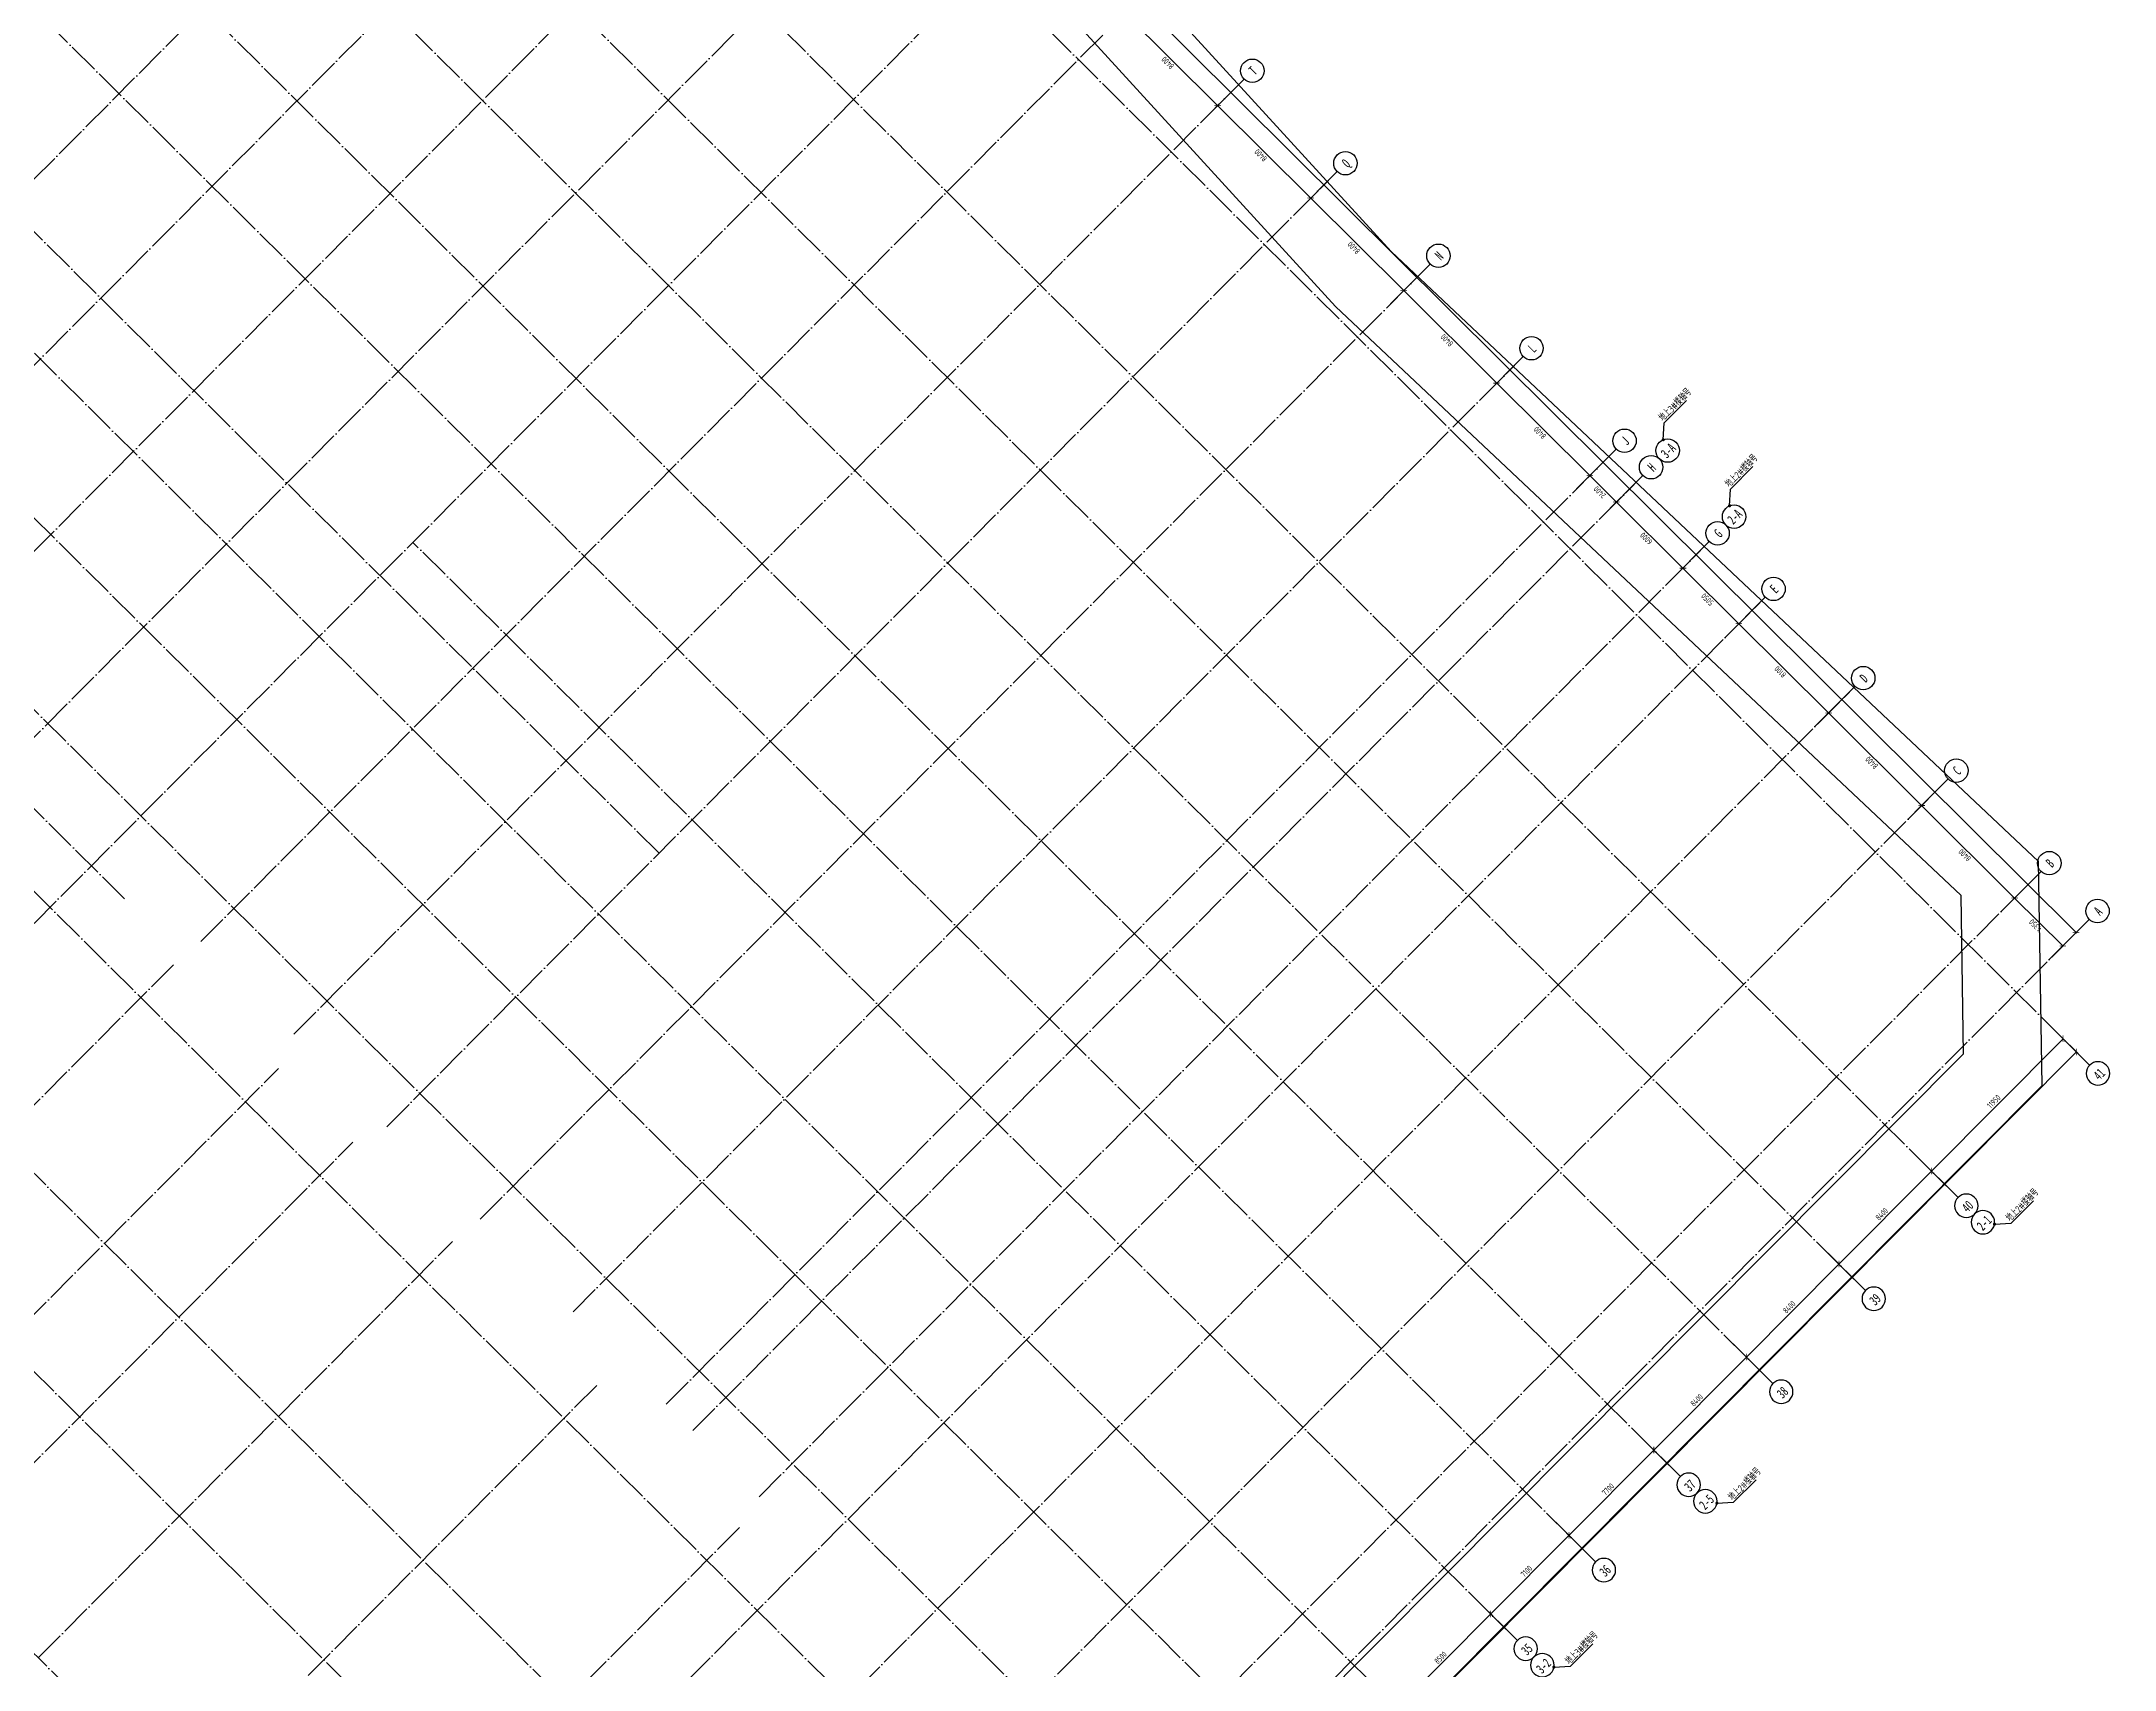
# Model space of a CAD drawing. Extents: x 517634312 to 520012312, y 3499191844 to 3500891844.
# Drawn here: x 518837176 to 518969876, y 3499877971 to 3499982216 of the extents above; entities that cross this region are included whole.
import ezdxf
from ezdxf.enums import TextEntityAlignment as Align

# ---------------------------------------------------------------- set-up
doc = ezdxf.new("R2010")
doc.units = 0
doc.header["$LTSCALE"] = 1000
doc.header["$MEASUREMENT"] = 0
doc.header["$PDMODE"] = 1
doc.linetypes.add('CENTER', pattern=[2, 1.25, -0.25, 0.25, -0.25])
doc.linetypes.add('DOTE', pattern=[2.42, 2, -0.2, 0.02, -0.2])
doc.layers.get('0').update_dxf_attribs({"linetype": 'CONTINUOUS'})
doc.layers.get('DEFPOINTS').update_dxf_attribs({"color": 8, "linetype": 'CONTINUOUS'})
for name, color, linetype in [('AD-AXIS-CRCL', 3, 'CONTINUOUS'), ('AD-AXIS-DIMS', 3, 'CONTINUOUS'), ('AD-AXIS-NUMB', 255, 'CONTINUOUS'), ('AD-INDX', 43, 'CONTINUOUS'), ('XD-AXIS-AXIS', 1, 'CENTER')]:
    doc.layers.add(name, color=color, linetype=linetype)
doc.styles.add('TH-STYLE1', font='', dxfattribs={"width": 0.7})
doc.styles.add('TH-STYLE3', font='tssdeng', dxfattribs={"width": 0.7, "bigfont": 'tssdchn'})
doc.styles.get('TH-STYLE1').set_extended_font_data('STFangsong')
doc.dimstyles.new('TH-DIM100-FINAL', dxfattribs={"dimscale": 100, "dimtxt": 3, "dimasz": 2, "dimexe": 1, "dimexo": 1, "dimgap": 1, "dimtad": 1, "dimdec": 0, "dimdsep": 46, "dimtxsty": 'TH-STYLE3', "dimblk1": 'ARCHTICK', "dimblk2": 'ARCHTICK', "dimsah": 1, "dimcen": -1, "dimdle": 1, "dimclrd": 256, "dimclre": 256, "dimclrt": 256, "dimadec": 0, "dimazin": 0, "dimtfac": 1, "dimtdec": 0, "dimtix": 1, "dimtmove": 2, "dimatfit": 0, "dimldrblk": 'DOT', "dimfxl": 0, "dimtolj": 1, "dimtzin": 0, "dimlwd": -1, "dimlwe": -1, "dimarcsym": 0})
doc.dimstyles.new('TH-DIM150', dxfattribs={"dimscale": 150, "dimtxt": 2.5, "dimasz": 2, "dimexe": 1, "dimexo": 1, "dimgap": 0.8, "dimtad": 1, "dimdec": 0, "dimdsep": 46, "dimtxsty": 'TH-STYLE3', "dimblk1": 'ARCHTICK', "dimblk2": 'ARCHTICK', "dimsah": 1, "dimcen": -1, "dimclrd": 256, "dimclre": 256, "dimclrt": 256, "dimazin": 0, "dimtfac": 1, "dimtdec": 0, "dimtix": 1, "dimtmove": 2, "dimatfit": 0, "dimldrblk": 'ARCHTICK', "dimfxl": 0, "dimtolj": 1, "dimtzin": 0, "dimlwd": -1, "dimlwe": -1, "dimarcsym": 0})

# ---------------------------------------------------------------- blocks, each defined once
blk = doc.blocks.new('sggfdagfdagdaf')
at = {"layer": 'XD-AXIS-AXIS', "linetype": 'DOTE'}
for p, q in [((-1347152, -437924), (-1347152, -352224)), ((-1342652, -534624), (-1342652, -352224)), ((-1333952, -534624), (-1333952, -352224)), ((-1326452, -534624), (-1326452, -352224)), ((-1320952, -460124), (-1320952, -352224)), ((-1310852, -534624), (-1310852, -352224)), ((-1303152, -534624), (-1303152, -352224)), ((-1294752, -534624), (-1294752, -352224)), ((-1286352, -534624), (-1286352, -352224)), ((-1277952, -534624), (-1277952, -352224)), ((-1266002, -534624), (-1266002, -352224)), ((-1350152, -401324), (-1259402, -401324)), ((-1350152, -409724), (-1259402, -409724)), ((-1350152, -418124), (-1259402, -418124)), ((-1350152, -426524), (-1259402, -426524)), ((-1385502, -428324), (-1385502, -497074)), ((-1372702, -428324), (-1372702, -497074)), ((-1363702, -428324), (-1363702, -497074)), ((-1350902, -428324), (-1350902, -534624)), ((-1449152, -434924), (-1259402, -434924)), ((-1317952, -534624), (-1317952, -434924)), ((-1449152, -443124), (-1347902, -443124)), ((-1345652, -443324), (-1259402, -443324)), ((-1345652, -451724), (-1259402, -451724)), ((-1385514, -452574), (-1347902, -452574)), ((-1385514, -459274), (-1347902, -459274)), ((-1345652, -460124), (-1259402, -460124)), ((-1385514, -468274), (-1347902, -468274)), ((-1345652, -468524), (-1259402, -468524)), ((-1345652, -476924), (-1259402, -476924)), ((-1449152, -481324), (-1347902, -481324)), ((-1345652, -485324), (-1259402, -485324)), ((-1345652, -487724), (-1259402, -487724)), ((-1449152, -494224), (-1347902, -494224)), ((-1345652, -493724), (-1259402, -493724)), ((-1449152, -498774), (-1259402, -498774)), ((-1449152, -506874), (-1259402, -506874)), ((-1449152, -515274), (-1259402, -515274)), ((-1449152, -523674), (-1259402, -523674)), ((-1449152, -528024), (-1259402, -528024))]:
    blk.add_line(p, q, dxfattribs=at)
blk = doc.blocks.new('_ArchTick')
at = {"color": 0, "linetype": 'ByBlock', "const_width": 0.15}
blk.add_lwpolyline([(-0.5, -0.5), (0.5, 0.5)], dxfattribs=at)
blk = doc.blocks.new('*D588')
at = {"layer": 'AD-AXIS-DIMS', "transparency": 16777216}
for p, q in [((518963058, 3499926946), (518963587, 3499927477)), ((518966565, 3499924304), (518963481, 3499927371)), ((518966142, 3499923878), (518966671, 3499924410))]:
    blk.add_line(p, q, dxfattribs=at)
at = {"layer": 'DEFPOINTS', "color": 0, "transparency": 16777216}
for p in [(518963481, 3499927371), (518962635, 3499926520), (518965719, 3499923453)]:
    blk.add_point(p, dxfattribs=at)
at = {"layer": 'AD-AXIS-DIMS', "transparency": 16777216, "xscale": 300, "yscale": 300, "zscale": 300}
for p, rotation in [((518963481, 3499927371), 135.1572922593425), ((518966565, 3499924304), 315.1572922593425)]:
    blk.add_blockref('_ArchTick', p, dxfattribs=dict(at, rotation=rotation))
at = {"layer": 'AD-AXIS-DIMS', "transparency": 16777216, "insert": (518964806, 3499925619), "char_height": 375, "attachment_point": 5, "rotation": 135.15729, "style": 'TH-STYLE3'}
blk.add_mtext('\\A1;4350', dxfattribs=at)
blk = doc.blocks.new('*D589')
at = {"layer": 'AD-AXIS-DIMS', "transparency": 16777216}
for p, q in [((518957102, 3499932869), (518957631, 3499933401)), ((518963481, 3499927371), (518957525, 3499933294)), ((518963058, 3499926946), (518963587, 3499927477))]:
    blk.add_line(p, q, dxfattribs=at)
at = {"layer": 'DEFPOINTS', "color": 0, "transparency": 16777216}
for p in [(518957525, 3499933294), (518956679, 3499932444), (518962635, 3499926520)]:
    blk.add_point(p, dxfattribs=at)
at = {"layer": 'AD-AXIS-DIMS', "transparency": 16777216, "xscale": 300, "yscale": 300, "zscale": 300}
for p, rotation in [((518957525, 3499933294), 135.1572922593425), ((518963481, 3499927371), 315.1572922593425)]:
    blk.add_blockref('_ArchTick', p, dxfattribs=dict(at, rotation=rotation))
at = {"layer": 'AD-AXIS-DIMS', "transparency": 16777216, "insert": (518960286, 3499930115), "char_height": 375, "attachment_point": 5, "rotation": 135.15729, "style": 'TH-STYLE3'}
blk.add_mtext('\\A1;8400', dxfattribs=at)
blk = doc.blocks.new('*D590')
at = {"layer": 'AD-AXIS-DIMS', "transparency": 16777216}
for p, q in [((518951146, 3499938792), (518951675, 3499939324)), ((518957525, 3499933294), (518951569, 3499939218)), ((518957102, 3499932869), (518957631, 3499933401))]:
    blk.add_line(p, q, dxfattribs=at)
at = {"layer": 'DEFPOINTS', "color": 0, "transparency": 16777216}
for p in [(518951569, 3499939218), (518950723, 3499938367), (518956679, 3499932444)]:
    blk.add_point(p, dxfattribs=at)
at = {"layer": 'AD-AXIS-DIMS', "transparency": 16777216, "xscale": 300, "yscale": 300, "zscale": 300}
for p, rotation in [((518951569, 3499939218), 135.1572922593425), ((518957525, 3499933294), 315.1572922593425)]:
    blk.add_blockref('_ArchTick', p, dxfattribs=dict(at, rotation=rotation))
at = {"layer": 'AD-AXIS-DIMS', "transparency": 16777216, "insert": (518954330, 3499936038), "char_height": 375, "attachment_point": 5, "rotation": 135.15729, "style": 'TH-STYLE3'}
blk.add_mtext('\\A1;8400', dxfattribs=at)
blk = doc.blocks.new('*D591')
at = {"layer": 'AD-AXIS-DIMS', "transparency": 16777216}
for p, q in [((518945402, 3499944504), (518945931, 3499945036)), ((518951569, 3499939218), (518945826, 3499944930)), ((518951146, 3499938792), (518951675, 3499939324))]:
    blk.add_line(p, q, dxfattribs=at)
at = {"layer": 'DEFPOINTS', "color": 0, "transparency": 16777216}
for p in [(518944979, 3499944079), (518945826, 3499944930), (518950723, 3499938367)]:
    blk.add_point(p, dxfattribs=at)
at = {"layer": 'AD-AXIS-DIMS', "transparency": 16777216, "xscale": 300, "yscale": 300, "zscale": 300}
for p, rotation in [((518945826, 3499944930), 135.1572922593425), ((518951569, 3499939218), 315.1572922593425)]:
    blk.add_blockref('_ArchTick', p, dxfattribs=dict(at, rotation=rotation))
at = {"layer": 'AD-AXIS-DIMS', "transparency": 16777216, "insert": (518948480, 3499941856), "char_height": 375, "attachment_point": 5, "rotation": 135.15729, "style": 'TH-STYLE3'}
blk.add_mtext('\\A1;8100', dxfattribs=at)
blk = doc.blocks.new('*D592')
at = {"layer": 'AD-AXIS-DIMS', "transparency": 16777216}
for p, q in [((518941822, 3499948065), (518942351, 3499948597)), ((518945826, 3499944930), (518942245, 3499948491)), ((518945402, 3499944504), (518945931, 3499945036))]:
    blk.add_line(p, q, dxfattribs=at)
at = {"layer": 'DEFPOINTS', "color": 0, "transparency": 16777216}
for p in [(518942245, 3499948491), (518941399, 3499947640), (518944979, 3499944079)]:
    blk.add_point(p, dxfattribs=at)
at = {"layer": 'AD-AXIS-DIMS', "transparency": 16777216, "xscale": 300, "yscale": 300, "zscale": 300}
for p, rotation in [((518942245, 3499948491), 135.1572922593425), ((518945826, 3499944930), 315.1572922593425)]:
    blk.add_blockref('_ArchTick', p, dxfattribs=dict(at, rotation=rotation))
at = {"layer": 'AD-AXIS-DIMS', "transparency": 16777216, "insert": (518943818, 3499946492), "char_height": 375, "attachment_point": 5, "rotation": 135.15729, "style": 'TH-STYLE3'}
blk.add_mtext('\\A1;5050', dxfattribs=at)
blk = doc.blocks.new('*D593')
at = {"layer": 'AD-AXIS-DIMS', "transparency": 16777216}
for p, q in [((518937567, 3499952296), (518938096, 3499952828)), ((518942245, 3499948491), (518937991, 3499952722)), ((518941822, 3499948065), (518942351, 3499948597))]:
    blk.add_line(p, q, dxfattribs=at)
at = {"layer": 'DEFPOINTS', "color": 0, "transparency": 16777216}
for p in [(518937144, 3499951871), (518937991, 3499952722), (518941399, 3499947640)]:
    blk.add_point(p, dxfattribs=at)
at = {"layer": 'AD-AXIS-DIMS', "transparency": 16777216, "xscale": 300, "yscale": 300, "zscale": 300}
for p, rotation in [((518937991, 3499952722), 135.1572922593425), ((518942245, 3499948491), 315.1572922593425)]:
    blk.add_blockref('_ArchTick', p, dxfattribs=dict(at, rotation=rotation))
at = {"layer": 'AD-AXIS-DIMS', "transparency": 16777216, "insert": (518939901, 3499950388), "char_height": 375, "attachment_point": 5, "rotation": 135.15729, "style": 'TH-STYLE3'}
blk.add_mtext('\\A1;6000', dxfattribs=at)
blk = doc.blocks.new('*D594')
at = {"layer": 'AD-AXIS-DIMS', "transparency": 16777216}
for p, q in [((518935866, 3499953989), (518936395, 3499954520)), ((518937991, 3499952722), (518936289, 3499954414)), ((518937567, 3499952296), (518938096, 3499952828))]:
    blk.add_line(p, q, dxfattribs=at)
at = {"layer": 'DEFPOINTS', "color": 0, "transparency": 16777216}
for p in [(518935443, 3499953563), (518936289, 3499954414), (518937144, 3499951871)]:
    blk.add_point(p, dxfattribs=at)
at = {"layer": 'AD-AXIS-DIMS', "transparency": 16777216, "xscale": 300, "yscale": 300, "zscale": 300}
for p, rotation in [((518936289, 3499954414), 135.1572922593425), ((518937991, 3499952722), 315.1572922593425)]:
    blk.add_blockref('_ArchTick', p, dxfattribs=dict(at, rotation=rotation))
at = {"layer": 'AD-AXIS-DIMS', "transparency": 16777216, "insert": (518936923, 3499953350), "char_height": 375, "attachment_point": 5, "rotation": 135.15729, "style": 'TH-STYLE3'}
blk.add_mtext('\\A1;2400', dxfattribs=at)
blk = doc.blocks.new('*D595')
at = {"layer": 'AD-AXIS-DIMS', "transparency": 16777216}
for p, q in [((518929910, 3499959912), (518930439, 3499960444)), ((518936289, 3499954414), (518930333, 3499960337)), ((518935866, 3499953989), (518936395, 3499954520))]:
    blk.add_line(p, q, dxfattribs=at)
at = {"layer": 'DEFPOINTS', "color": 0, "transparency": 16777216}
for p in [(518930333, 3499960337), (518929487, 3499959487), (518935443, 3499953563)]:
    blk.add_point(p, dxfattribs=at)
at = {"layer": 'AD-AXIS-DIMS', "transparency": 16777216, "xscale": 300, "yscale": 300, "zscale": 300}
for p, rotation in [((518930333, 3499960337), 135.1572922593425), ((518936289, 3499954414), 315.1572922593425)]:
    blk.add_blockref('_ArchTick', p, dxfattribs=dict(at, rotation=rotation))
at = {"layer": 'AD-AXIS-DIMS', "transparency": 16777216, "insert": (518933094, 3499957158), "char_height": 375, "attachment_point": 5, "rotation": 135.15729, "style": 'TH-STYLE3'}
blk.add_mtext('\\A1;8400', dxfattribs=at)
blk = doc.blocks.new('*D596')
at = {"layer": 'AD-AXIS-DIMS', "transparency": 16777216}
for p, q in [((518923954, 3499965835), (518924483, 3499966367)), ((518930333, 3499960337), (518924377, 3499966261)), ((518929910, 3499959912), (518930439, 3499960444))]:
    blk.add_line(p, q, dxfattribs=at)
at = {"layer": 'DEFPOINTS', "color": 0, "transparency": 16777216}
for p in [(518923531, 3499965410), (518924377, 3499966261), (518929487, 3499959487)]:
    blk.add_point(p, dxfattribs=at)
at = {"layer": 'AD-AXIS-DIMS', "transparency": 16777216, "xscale": 300, "yscale": 300, "zscale": 300}
for p, rotation in [((518924377, 3499966261), 135.1572922593425), ((518930333, 3499960337), 315.1572922593425)]:
    blk.add_blockref('_ArchTick', p, dxfattribs=dict(at, rotation=rotation))
at = {"layer": 'AD-AXIS-DIMS', "transparency": 16777216, "insert": (518927138, 3499963081), "char_height": 375, "attachment_point": 5, "rotation": 135.15729, "style": 'TH-STYLE3'}
blk.add_mtext('\\A1;8400', dxfattribs=at)
blk = doc.blocks.new('*D597')
at = {"layer": 'AD-AXIS-DIMS', "transparency": 16777216}
for p, q in [((518917998, 3499971759), (518918527, 3499972291)), ((518924377, 3499966261), (518918421, 3499972184)), ((518923954, 3499965835), (518924483, 3499966367))]:
    blk.add_line(p, q, dxfattribs=at)
at = {"layer": 'DEFPOINTS', "color": 0, "transparency": 16777216}
for p in [(518918421, 3499972184), (518917575, 3499971333), (518923531, 3499965410)]:
    blk.add_point(p, dxfattribs=at)
at = {"layer": 'AD-AXIS-DIMS', "transparency": 16777216, "xscale": 300, "yscale": 300, "zscale": 300}
for p, rotation in [((518918421, 3499972184), 135.1572922593425), ((518924377, 3499966261), 315.1572922593425)]:
    blk.add_blockref('_ArchTick', p, dxfattribs=dict(at, rotation=rotation))
at = {"layer": 'AD-AXIS-DIMS', "transparency": 16777216, "insert": (518921182, 3499969004), "char_height": 375, "attachment_point": 5, "rotation": 135.15729, "style": 'TH-STYLE3'}
blk.add_mtext('\\A1;8400', dxfattribs=at)
blk = doc.blocks.new('*D561')
at = {"layer": 'AD-AXIS-DIMS', "transparency": 16777216}
for p, q in [((518912042, 3499977682), (518912571, 3499978214)), ((518918421, 3499972184), (518912465, 3499978108)), ((518917998, 3499971759), (518918527, 3499972291))]:
    blk.add_line(p, q, dxfattribs=at)
at = {"layer": 'DEFPOINTS', "color": 0, "transparency": 16777216}
for p in [(518911619, 3499977257), (518912465, 3499978108), (518917575, 3499971333)]:
    blk.add_point(p, dxfattribs=at)
at = {"layer": 'AD-AXIS-DIMS', "transparency": 16777216, "xscale": 300, "yscale": 300, "zscale": 300}
for p, rotation in [((518912465, 3499978108), 135.1572922593425), ((518918421, 3499972184), 315.1572922593425)]:
    blk.add_blockref('_ArchTick', p, dxfattribs=dict(at, rotation=rotation))
at = {"layer": 'AD-AXIS-DIMS', "transparency": 16777216, "insert": (518915226, 3499974928), "char_height": 375, "attachment_point": 5, "rotation": 135.15729, "style": 'TH-STYLE3'}
blk.add_mtext('\\A1;8400', dxfattribs=at)
blk = doc.blocks.new('*D562')
at = {"layer": 'AD-AXIS-DIMS', "transparency": 16777216}
for p, q in [((518906086, 3499983606), (518906615, 3499984137)), ((518912465, 3499978108), (518906509, 3499984031)), ((518912042, 3499977682), (518912571, 3499978214))]:
    blk.add_line(p, q, dxfattribs=at)
at = {"layer": 'DEFPOINTS', "color": 0, "transparency": 16777216}
for p in [(518906509, 3499984031), (518905663, 3499983180), (518911619, 3499977257)]:
    blk.add_point(p, dxfattribs=at)
at = {"layer": 'AD-AXIS-DIMS', "transparency": 16777216, "xscale": 300, "yscale": 300, "zscale": 300}
for p, rotation in [((518906509, 3499984031), 135.1572922593425), ((518912465, 3499978108), 315.1572922593425)]:
    blk.add_blockref('_ArchTick', p, dxfattribs=dict(at, rotation=rotation))
at = {"layer": 'AD-AXIS-DIMS', "transparency": 16777216, "insert": (518909270, 3499980851), "char_height": 375, "attachment_point": 5, "rotation": 135.15729, "style": 'TH-STYLE3'}
blk.add_mtext('\\A1;8400', dxfattribs=at)
blk = doc.blocks.new('*D573')
at = {"layer": 'AD-AXIS-DIMS', "transparency": 16777216}
for p, q in [((518847018, 3500044043), (518847547, 3500044574)), ((518967411, 3499925154), (518847441, 3500044468)), ((518966988, 3499924729), (518967517, 3499925261))]:
    blk.add_line(p, q, dxfattribs=at)
at = {"layer": 'DEFPOINTS', "color": 0, "transparency": 16777216}
for p in [(518846595, 3500043617), (518847441, 3500044468), (518966565, 3499924304)]:
    blk.add_point(p, dxfattribs=at)
at = {"layer": 'AD-AXIS-DIMS', "transparency": 16777216, "xscale": 300, "yscale": 300, "zscale": 300}
for p, rotation in [((518847441, 3500044468), 135.1572922593425), ((518967411, 3499925154), 315.1572922593425)]:
    blk.add_blockref('_ArchTick', p, dxfattribs=dict(at, rotation=rotation))
at = {"layer": 'AD-AXIS-DIMS', "transparency": 16777216, "insert": (518907209, 3499984593), "char_height": 375, "attachment_point": 5, "rotation": 135.15729, "style": 'TH-STYLE3'}
blk.add_mtext('\\A1;169200', dxfattribs=at)
blk = doc.blocks.new('_A-axiso')
blk.add_circle((0, 0), 0.5)
at = {"layer": 'AD-AXIS-NUMB', "style": 'TH-STYLE1', "width": 0.7}
blk.add_attdef('A', text='', height=0.56, dxfattribs=at).set_placement((-0.25, -0.28), (0.25, -0.28), align=Align.FIT)
blk = doc.blocks.new('*D635')
at = {"layer": 'AD-AXIS-DIMS', "transparency": 16777216}
for p, q in [((518839804, 3500044447), (518715308, 3499919265)), ((518840230, 3500044024), (518839698, 3500044553)), ((518715733, 3499918842), (518715201, 3499919371))]:
    blk.add_line(p, q, dxfattribs=at)
at = {"layer": 'DEFPOINTS', "color": 0, "transparency": 16777216}
for p in [(518840655, 3500043601), (518715308, 3499919265), (518716158, 3499918419)]:
    blk.add_point(p, dxfattribs=at)
at = {"layer": 'AD-AXIS-DIMS', "transparency": 16777216, "xscale": 300, "yscale": 300, "zscale": 300}
for p, rotation in [((518839804, 3500044447), 45.15729225934245), ((518715308, 3499919265), 225.1572922593424)]:
    blk.add_blockref('_ArchTick', p, dxfattribs=dict(at, rotation=rotation))
at = {"layer": 'AD-AXIS-DIMS', "transparency": 16777216, "insert": (518777338, 3499982073), "char_height": 375, "attachment_point": 5, "rotation": 45.15729, "style": 'TH-STYLE3'}
blk.add_mtext('\\A1;176550', dxfattribs=at)
blk = doc.blocks.new('*D613')
at = {"layer": 'AD-AXIS-DIMS', "transparency": 16777216}
for p, q in [((518923954, 3499875502), (518929948, 3499881529)), ((518929523, 3499881952), (518930055, 3499881423)), ((518923529, 3499875925), (518924061, 3499875396))]:
    blk.add_line(p, q, dxfattribs=at)
at = {"layer": 'DEFPOINTS', "color": 0, "transparency": 16777216}
for p in [(518929097, 3499882375), (518929948, 3499881529), (518923103, 3499876348)]:
    blk.add_point(p, dxfattribs=at)
at = {"layer": 'AD-AXIS-DIMS', "transparency": 16777216, "xscale": 300, "yscale": 300, "zscale": 300}
for p, rotation in [((518929948, 3499881529), 45.15729225934245), ((518923954, 3499875502), 225.1572922593424)]:
    blk.add_blockref('_ArchTick', p, dxfattribs=dict(at, rotation=rotation))
at = {"layer": 'AD-AXIS-DIMS', "transparency": 16777216, "insert": (518926733, 3499878732), "char_height": 375, "attachment_point": 5, "rotation": 45.15729, "style": 'TH-STYLE3'}
blk.add_mtext('\\A1;8500', dxfattribs=at)
blk = doc.blocks.new('*D549')
at = {"layer": 'AD-AXIS-DIMS', "transparency": 16777216}
for p, q in [((518934529, 3499886986), (518935061, 3499886457)), ((518929948, 3499881529), (518934955, 3499886563)), ((518929523, 3499881952), (518930055, 3499881423))]:
    blk.add_line(p, q, dxfattribs=at)
at = {"layer": 'DEFPOINTS', "color": 0, "transparency": 16777216}
for p in [(518934104, 3499887409), (518934955, 3499886563), (518929097, 3499882375)]:
    blk.add_point(p, dxfattribs=at)
at = {"layer": 'AD-AXIS-DIMS', "transparency": 16777216, "xscale": 300, "yscale": 300, "zscale": 300}
for p, rotation in [((518934955, 3499886563), 45.15729225934245), ((518929948, 3499881529), 225.1572922593424)]:
    blk.add_blockref('_ArchTick', p, dxfattribs=dict(at, rotation=rotation))
at = {"layer": 'AD-AXIS-DIMS', "transparency": 16777216, "insert": (518932233, 3499884263), "char_height": 375, "attachment_point": 5, "rotation": 45.15729, "style": 'TH-STYLE3'}
blk.add_mtext('\\A1;7100', dxfattribs=at)
blk = doc.blocks.new('*D550')
at = {"layer": 'AD-AXIS-DIMS', "transparency": 16777216}
for p, q in [((518939959, 3499892446), (518940491, 3499891917)), ((518934955, 3499886563), (518940385, 3499892023)), ((518934529, 3499886986), (518935061, 3499886457))]:
    blk.add_line(p, q, dxfattribs=at)
at = {"layer": 'DEFPOINTS', "color": 0, "transparency": 16777216}
for p in [(518939534, 3499892869), (518940385, 3499892023), (518934104, 3499887409)]:
    blk.add_point(p, dxfattribs=at)
at = {"layer": 'AD-AXIS-DIMS', "transparency": 16777216, "xscale": 300, "yscale": 300, "zscale": 300}
for p, rotation in [((518940385, 3499892023), 45.15729225934245), ((518934955, 3499886563), 225.1572922593424)]:
    blk.add_blockref('_ArchTick', p, dxfattribs=dict(at, rotation=rotation))
at = {"layer": 'AD-AXIS-DIMS', "transparency": 16777216, "insert": (518937452, 3499889510), "char_height": 375, "attachment_point": 5, "rotation": 45.15729, "style": 'TH-STYLE3'}
blk.add_mtext('\\A1;7700', dxfattribs=at)
blk = doc.blocks.new('*D551')
at = {"layer": 'AD-AXIS-DIMS', "transparency": 16777216}
for p, q in [((518940385, 3499892023), (518946308, 3499897979)), ((518945883, 3499898402), (518946414, 3499897873)), ((518939959, 3499892446), (518940491, 3499891917))]:
    blk.add_line(p, q, dxfattribs=at)
at = {"layer": 'DEFPOINTS', "color": 0, "transparency": 16777216}
for p in [(518945457, 3499898825), (518946308, 3499897979), (518939534, 3499892869)]:
    blk.add_point(p, dxfattribs=at)
at = {"layer": 'AD-AXIS-DIMS', "transparency": 16777216, "xscale": 300, "yscale": 300, "zscale": 300}
for p, rotation in [((518946308, 3499897979), 45.15729225934245), ((518940385, 3499892023), 225.1572922593424)]:
    blk.add_blockref('_ArchTick', p, dxfattribs=dict(at, rotation=rotation))
at = {"layer": 'AD-AXIS-DIMS', "transparency": 16777216, "insert": (518943128, 3499895218), "char_height": 375, "attachment_point": 5, "rotation": 45.15729, "style": 'TH-STYLE3'}
blk.add_mtext('\\A1;8400', dxfattribs=at)
blk = doc.blocks.new('*D552')
at = {"layer": 'AD-AXIS-DIMS', "transparency": 16777216}
for p, q in [((518951806, 3499904358), (518952338, 3499903829)), ((518946308, 3499897979), (518952231, 3499903935)), ((518945883, 3499898402), (518946414, 3499897873))]:
    blk.add_line(p, q, dxfattribs=at)
at = {"layer": 'DEFPOINTS', "color": 0, "transparency": 16777216}
for p in [(518951380, 3499904781), (518952231, 3499903935), (518945457, 3499898825)]:
    blk.add_point(p, dxfattribs=at)
at = {"layer": 'AD-AXIS-DIMS', "transparency": 16777216, "xscale": 300, "yscale": 300, "zscale": 300}
for p, rotation in [((518952231, 3499903935), 45.15729225934245), ((518946308, 3499897979), 225.1572922593424)]:
    blk.add_blockref('_ArchTick', p, dxfattribs=dict(at, rotation=rotation))
at = {"layer": 'AD-AXIS-DIMS', "transparency": 16777216, "insert": (518949052, 3499901174), "char_height": 375, "attachment_point": 5, "rotation": 45.15729, "style": 'TH-STYLE3'}
blk.add_mtext('\\A1;8400', dxfattribs=at)
blk = doc.blocks.new('*D553')
at = {"layer": 'AD-AXIS-DIMS', "transparency": 16777216}
for p, q in [((518952231, 3499903935), (518958155, 3499909891)), ((518957729, 3499910314), (518958261, 3499909785)), ((518951806, 3499904358), (518952338, 3499903829))]:
    blk.add_line(p, q, dxfattribs=at)
at = {"layer": 'DEFPOINTS', "color": 0, "transparency": 16777216}
for p in [(518957304, 3499910737), (518958155, 3499909891), (518951380, 3499904781)]:
    blk.add_point(p, dxfattribs=at)
at = {"layer": 'AD-AXIS-DIMS', "transparency": 16777216, "xscale": 300, "yscale": 300, "zscale": 300}
for p, rotation in [((518958155, 3499909891), 45.15729225934245), ((518952231, 3499903935), 225.1572922593424)]:
    blk.add_blockref('_ArchTick', p, dxfattribs=dict(at, rotation=rotation))
at = {"layer": 'AD-AXIS-DIMS', "transparency": 16777216, "insert": (518954975, 3499907130), "char_height": 375, "attachment_point": 5, "rotation": 45.15729, "style": 'TH-STYLE3'}
blk.add_mtext('\\A1;8400', dxfattribs=at)
blk = doc.blocks.new('*D554')
at = {"layer": 'AD-AXIS-DIMS', "transparency": 16777216}
for p, q in [((518966156, 3499918787), (518966688, 3499918258)), ((518958155, 3499909891), (518966581, 3499918364)), ((518957729, 3499910314), (518958261, 3499909785))]:
    blk.add_line(p, q, dxfattribs=at)
at = {"layer": 'DEFPOINTS', "color": 0, "transparency": 16777216}
for p in [(518965731, 3499919210), (518966581, 3499918364), (518957304, 3499910737)]:
    blk.add_point(p, dxfattribs=at)
at = {"layer": 'AD-AXIS-DIMS', "transparency": 16777216, "xscale": 300, "yscale": 300, "zscale": 300}
for p, rotation in [((518966581, 3499918364), 45.15729225934245), ((518958155, 3499909891), 225.1572922593424)]:
    blk.add_blockref('_ArchTick', p, dxfattribs=dict(at, rotation=rotation))
at = {"layer": 'AD-AXIS-DIMS', "transparency": 16777216, "insert": (518962150, 3499914344), "char_height": 375, "attachment_point": 5, "rotation": 45.15729, "style": 'TH-STYLE3'}
blk.add_mtext('\\A1;11950', dxfattribs=at)
blk = doc.blocks.new('*D555')
at = {"layer": 'AD-AXIS-DIMS', "transparency": 16777216}
for p, q in [((518842936, 3499792336), (518967432, 3499917518)), ((518967007, 3499917941), (518967539, 3499917412)), ((518842510, 3499792759), (518843042, 3499792230))]:
    blk.add_line(p, q, dxfattribs=at)
at = {"layer": 'DEFPOINTS', "color": 0, "transparency": 16777216}
for p in [(518966581, 3499918364), (518967432, 3499917518), (518842085, 3499793182)]:
    blk.add_point(p, dxfattribs=at)
at = {"layer": 'AD-AXIS-DIMS', "transparency": 16777216, "xscale": 300, "yscale": 300, "zscale": 300}
for p, rotation in [((518967432, 3499917518), 45.15729225934245), ((518842936, 3499792336), 225.1572922593424)]:
    blk.add_blockref('_ArchTick', p, dxfattribs=dict(at, rotation=rotation))
at = {"layer": 'AD-AXIS-DIMS', "transparency": 16777216, "insert": (518904966, 3499855144), "char_height": 375, "attachment_point": 5, "rotation": 45.15729, "style": 'TH-STYLE3'}
blk.add_mtext('\\A1;176550', dxfattribs=at)
blk = doc.blocks.new('XINDEHAHAHDDAADD')
at = {"layer": 'DEFPOINTS'}
blk.add_lwpolyline([(-140.02, 6.29), (-130.02, -3.5), (-91.96, -3.5), (-51.85, 0), (38.77, 0), (48.77, 10.27), (47.23, 67.2), (49.15, 107.26), (47.27, 176.73), (37.28, 186.46), (-143.72, 186.46)], close=True, dxfattribs=at)
at = {"layer": 'DEFPOINTS', "color": 5}
blk.add_lwpolyline([(-135.06, 8.44), (-127.98, 1.5), (-92.18, 1.5), (-52.06, 5), (36.66, 5), (43.72, 12.25), (42.23, 67.25), (44.15, 107.32), (42.33, 174.57), (35.24, 181.46), (-138.62, 181.46)], close=True, dxfattribs=at)
blk = doc.blocks.new('_DOT')
at = {"color": 0, "linetype": 'ByBlock', "const_width": 0.5}
blk.add_lwpolyline([(-0.25, 0, 1), (0.25, 0, 1)], format="xyb", close=True, dxfattribs=at)

msp = doc.modelspace()

# ---------------------------------------------------------------- linework, layer by layer
at = {"layer": 'AD-AXIS-CRCL'}
for points in [[(518911618.7, 3499977256.7), (518914157.3, 3499979809.3)], [(518917574.7, 3499971333.3), (518920113.3, 3499973885.9)], [(518923530.7, 3499965410), (518926069.3, 3499967962.5)], [(518929486.7, 3499959486.6), (518932025.3, 3499962039.2)], [(518935442.7, 3499953563.2), (518937981.3, 3499956115.8)], [(518937144.4, 3499951870.8), (518939683, 3499954423.4)], [(518941398.6, 3499947639.9), (518943937.2, 3499950192.4)], [(518944979.3, 3499944078.8), (518947517.9, 3499946631.4)], [(518950722.6, 3499938367), (518953261.2, 3499940919.5)], [(518956678.6, 3499932443.6), (518959217.2, 3499934996.2)], [(518962634.6, 3499926520.2), (518965173.1, 3499929072.8)], [(518965718.9, 3499923452.8), (518968257.5, 3499926005.3)], [(518968283.1, 3499916671.6), (518965730.6, 3499919210.2)], [(518959856.4, 3499908198.5), (518957303.9, 3499910737.1)], [(518953933, 3499902242.5), (518951380.5, 3499904781.1)], [(518948009.7, 3499896286.5), (518945457.1, 3499898825.1)], [(518942086.3, 3499890330.5), (518939533.7, 3499892869.1)], [(518936656.6, 3499884870.9), (518934104, 3499887409.5)], [(518931649.9, 3499879836.7), (518929097.3, 3499882375.2)]]:
    msp.add_lwpolyline(points, dxfattribs=at)

# ---------------------------------------------------------------- block references
at = {"color": 2, "rotation": 45.15729226668541}
msp.add_blockref('sggfdagfdagdaf', (519481947.8, 3501191321.3), dxfattribs=at)
at = {"layer": 'AD-AXIS-CRCL'}
ref = msp.add_blockref('_A-axiso', (518914686.2, 3499980341.1), dxfattribs=dict(at, xscale=1500, yscale=1500, rotation=45.15729225934248))
ref.add_attrib('A', 'T', dxfattribs={"layer": 'AD-AXIS-NUMB', "height": 625, "rotation": 45.157295, "style": 'TH-STYLE1', "width": 0.7}).set_placement((518915077.4, 3499979985.2), align=Align.BOTTOM_CENTER)
ref = msp.add_blockref('_A-axiso', (518920642.2, 3499974417.7), dxfattribs=dict(at, xscale=1500, yscale=1500, rotation=45.15729225934248))
ref.add_attrib('A', 'Q', dxfattribs={"layer": 'AD-AXIS-NUMB', "height": 625, "rotation": 45.157295, "style": 'TH-STYLE1', "width": 0.7}).set_placement((518921033.3, 3499974061.8), align=Align.BOTTOM_CENTER)
ref = msp.add_blockref('_A-axiso', (518926598.2, 3499968494.3), dxfattribs=dict(at, xscale=1500, yscale=1500, rotation=45.15729225934248))
ref.add_attrib('A', 'N', dxfattribs={"layer": 'AD-AXIS-NUMB', "height": 625, "rotation": 45.157295, "style": 'TH-STYLE1', "width": 0.7}).set_placement((518926989.3, 3499968138.5), align=Align.BOTTOM_CENTER)
ref = msp.add_blockref('_A-axiso', (518932554.1, 3499962570.9), dxfattribs=dict(at, xscale=1500, yscale=1500, rotation=45.15729225934248))
ref.add_attrib('A', 'L', dxfattribs={"layer": 'AD-AXIS-NUMB', "height": 625, "rotation": 45.157295, "style": 'TH-STYLE1', "width": 0.7}).set_placement((518932945.3, 3499962215.1), align=Align.BOTTOM_CENTER)
ref = msp.add_blockref('_A-axiso', (518938510.1, 3499956647.6), dxfattribs=dict(at, xscale=1500, yscale=1500, rotation=45.15729225934248))
ref.add_attrib('A', 'J', dxfattribs={"layer": 'AD-AXIS-NUMB', "height": 625, "rotation": 45.157295, "style": 'TH-STYLE1', "width": 0.7}).set_placement((518938901.3, 3499956291.7), align=Align.BOTTOM_CENTER)
ref = msp.add_blockref('_A-axiso', (518940211.8, 3499954955.2), dxfattribs=dict(at, xscale=1500, yscale=1500, rotation=45.15729225934248))
ref.add_attrib('A', 'H', dxfattribs={"layer": 'AD-AXIS-NUMB', "height": 625, "rotation": 45.157295, "style": 'TH-STYLE1', "width": 0.7}).set_placement((518940603, 3499954599.3), align=Align.BOTTOM_CENTER)
ref = msp.add_blockref('_A-axiso', (518941269.6, 3499956018.8), dxfattribs=dict(at, xscale=1500, yscale=1500, rotation=45.15729225934248))
ref.add_attrib('A', '3-A', dxfattribs={"layer": 'AD-AXIS-NUMB', "height": 625, "rotation": 45.157295, "style": 'TH-STYLE1', "width": 0.7}).set_placement((518941660.7, 3499955662.9), align=Align.BOTTOM_CENTER)
ref = msp.add_blockref('_A-axiso', (518945523.9, 3499951787.8), dxfattribs=dict(at, xscale=1500, yscale=1500, rotation=45.15729225934248))
ref.add_attrib('A', '2-A', dxfattribs={"layer": 'AD-AXIS-NUMB', "height": 625, "rotation": 45.157295, "style": 'TH-STYLE1', "width": 0.7}).set_placement((518945915, 3499951431.9), align=Align.BOTTOM_CENTER)
ref = msp.add_blockref('_A-axiso', (518944466.1, 3499950724.2), dxfattribs=dict(at, xscale=1500, yscale=1500, rotation=45.15729225934248))
ref.add_attrib('A', 'G', dxfattribs={"layer": 'AD-AXIS-NUMB', "height": 625, "rotation": 45.157295, "style": 'TH-STYLE1', "width": 0.7}).set_placement((518944857.3, 3499950368.4), align=Align.BOTTOM_CENTER)
ref = msp.add_blockref('_A-axiso', (518948046.8, 3499947163.1), dxfattribs=dict(at, xscale=1500, yscale=1500, rotation=45.15729225934248))
ref.add_attrib('A', 'E', dxfattribs={"layer": 'AD-AXIS-NUMB', "height": 625, "rotation": 45.157295, "style": 'TH-STYLE1', "width": 0.7}).set_placement((518948437.9, 3499946807.3), align=Align.BOTTOM_CENTER)
ref = msp.add_blockref('_A-axiso', (518953790.1, 3499941451.3), dxfattribs=dict(at, xscale=1500, yscale=1500, rotation=45.15729225934248))
ref.add_attrib('A', 'D', dxfattribs={"layer": 'AD-AXIS-NUMB', "height": 625, "rotation": 45.157295, "style": 'TH-STYLE1', "width": 0.7}).set_placement((518954181.2, 3499941095.5), align=Align.BOTTOM_CENTER)
ref = msp.add_blockref('_A-axiso', (518959746, 3499935528), dxfattribs=dict(at, xscale=1500, yscale=1500, rotation=45.15729225934248))
ref.add_attrib('A', 'C', dxfattribs={"layer": 'AD-AXIS-NUMB', "height": 625, "rotation": 45.157295, "style": 'TH-STYLE1', "width": 0.7}).set_placement((518960137.2, 3499935172.1), align=Align.BOTTOM_CENTER)
ref = msp.add_blockref('_A-axiso', (518965702, 3499929604.6), dxfattribs=dict(at, xscale=1500, yscale=1500, rotation=45.15729225934248))
ref.add_attrib('A', 'B', dxfattribs={"layer": 'AD-AXIS-NUMB', "height": 625, "rotation": 45.157295, "style": 'TH-STYLE1', "width": 0.7}).set_placement((518966093.2, 3499929248.7), align=Align.BOTTOM_CENTER)
ref = msp.add_blockref('_A-axiso', (518968786.4, 3499926537.1), dxfattribs=dict(at, xscale=1500, yscale=1500, rotation=45.15729225934248))
ref.add_attrib('A', 'A', dxfattribs={"layer": 'AD-AXIS-NUMB', "height": 625, "rotation": 45.157295, "style": 'TH-STYLE1', "width": 0.7}).set_placement((518969177.5, 3499926181.3), align=Align.BOTTOM_CENTER)
ref = msp.add_blockref('_A-axiso', (518968814.9, 3499916142.7), dxfattribs=dict(at, xscale=-1500, yscale=1500, rotation=225.1572922593229))
ref.add_attrib('A', '41', dxfattribs={"layer": 'AD-AXIS-NUMB', "height": 625, "rotation": 45.157293, "style": 'TH-STYLE1', "width": 0.7}).set_placement((518969247.2, 3499915745.9), align=Align.BOTTOM_CENTER)
ref = msp.add_blockref('_A-axiso', (518960388.2, 3499907669.6), dxfattribs=dict(at, xscale=-1500, yscale=1500, rotation=225.1572922593229))
ref.add_attrib('A', '40', dxfattribs={"layer": 'AD-AXIS-NUMB', "height": 625, "rotation": 45.157293, "style": 'TH-STYLE1', "width": 0.7}).set_placement((518960820.5, 3499907272.8), align=Align.BOTTOM_CENTER)
ref = msp.add_blockref('_A-axiso', (518961451.8, 3499906611.9), dxfattribs=dict(at, xscale=-1500, yscale=1500, rotation=225.1572922593229))
ref.add_attrib('A', '2-1', dxfattribs={"layer": 'AD-AXIS-NUMB', "height": 625, "rotation": 45.157293, "style": 'TH-STYLE1', "width": 0.7}).set_placement((518961884.1, 3499906215.1), align=Align.BOTTOM_CENTER)
ref = msp.add_blockref('_A-axiso', (518954464.8, 3499901713.6), dxfattribs=dict(at, xscale=-1500, yscale=1500, rotation=225.1572922593229))
ref.add_attrib('A', '39', dxfattribs={"layer": 'AD-AXIS-NUMB', "height": 625, "rotation": 45.157293, "style": 'TH-STYLE1', "width": 0.7}).set_placement((518954897.1, 3499901316.9), align=Align.BOTTOM_CENTER)
ref = msp.add_blockref('_A-axiso', (518948541.5, 3499895757.6), dxfattribs=dict(at, xscale=-1500, yscale=1500, rotation=225.1572922593229))
ref.add_attrib('A', '38', dxfattribs={"layer": 'AD-AXIS-NUMB', "height": 625, "rotation": 45.157293, "style": 'TH-STYLE1', "width": 0.7}).set_placement((518948973.8, 3499895360.9), align=Align.BOTTOM_CENTER)
ref = msp.add_blockref('_A-axiso', (518942618.1, 3499889801.7), dxfattribs=dict(at, xscale=-1500, yscale=1500, rotation=225.1572922593229))
ref.add_attrib('A', '37', dxfattribs={"layer": 'AD-AXIS-NUMB', "height": 625, "rotation": 45.157293, "style": 'TH-STYLE1', "width": 0.7}).set_placement((518943050.4, 3499889404.9), align=Align.BOTTOM_CENTER)
ref = msp.add_blockref('_A-axiso', (518943681.7, 3499888743.9), dxfattribs=dict(at, xscale=-1500, yscale=1500, rotation=225.1572922593229))
ref.add_attrib('A', '2-5', dxfattribs={"layer": 'AD-AXIS-NUMB', "height": 625, "rotation": 45.157293, "style": 'TH-STYLE1', "width": 0.7}).set_placement((518944114, 3499888347.2), align=Align.BOTTOM_CENTER)
ref = msp.add_blockref('_A-axiso', (518937188.3, 3499884342), dxfattribs=dict(at, xscale=-1500, yscale=1500, rotation=225.1572922593229))
ref.add_attrib('A', '36', dxfattribs={"layer": 'AD-AXIS-NUMB', "height": 625, "rotation": 45.157293, "style": 'TH-STYLE1', "width": 0.7}).set_placement((518937620.6, 3499883945.2), align=Align.BOTTOM_CENTER)
ref = msp.add_blockref('_A-axiso', (518932181.7, 3499879307.8), dxfattribs=dict(at, xscale=-1500, yscale=1500, rotation=225.1572922593229))
ref.add_attrib('A', '35', dxfattribs={"layer": 'AD-AXIS-NUMB', "height": 625, "rotation": 45.157293, "style": 'TH-STYLE1', "width": 0.7}).set_placement((518932614, 3499878911), align=Align.BOTTOM_CENTER)
ref = msp.add_blockref('_A-axiso', (518933245.3, 3499878250), dxfattribs=dict(at, xscale=-1500, yscale=1500, rotation=225.1572922593229))
ref.add_attrib('A', '3-2', dxfattribs={"layer": 'AD-AXIS-NUMB', "height": 625, "rotation": 45.157293, "style": 'TH-STYLE1', "width": 0.7}).set_placement((518933677.6, 3499877853.3), align=Align.BOTTOM_CENTER)
at = {"layer": 'DEFPOINTS', "xscale": 999.9999999999997, "yscale": 999.9999999999997, "zscale": 999.9999999999997, "rotation": 45.15729225934247}
msp.add_blockref('XINDEHAHAHDDAADD', (518937909.5, 3499887885.3), dxfattribs=at)

# ---------------------------------------------------------------- texts
at = {"layer": 'AD-INDX', "style": 'TH-STYLE3', "width": 0.7}
for s, p in [('地上3#楼轴号', (518940983.8, 3499957853.9, 0)), ('地上2#楼轴号', (518945233.9, 3499953627.1, 0)), ('地上2#楼轴号', (518963212.5, 3499906616.3, 0)), ('地上2#楼轴号', (518945442.4, 3499888748.3, 0)), ('地上3#楼轴号', (518935006, 3499878254.4, 0))]:
    msp.add_text(s, height=450, rotation=45.157293, dxfattribs=at).set_placement(p)

# ---------------------------------------------------------------- dimensions: what is measured, and where the dimension line sits
at = {"layer": 'AD-AXIS-DIMS'}
for base, p1, p2, angle, picture, middle in [((518715307.6, 3499919265.1), (518840655, 3500043600.9), (518716158.4, 3499918418.9), 45.157292, '*D635', (518777337.8, 3499982072.9)), ((518847440.8, 3500044468.1), (518966565.1, 3499924303.6), (518846594.6, 3500043617.2), 135.157292, '*D573', (518907209.2, 3499984593.2)), ((518906509, 3499984030.9), (518911618.7, 3499977256.7), (518905662.8, 3499983180.1), 135.157292, '*D562', (518909270.1, 3499980851.2)), ((518912464.9, 3499978107.6), (518917574.7, 3499971333.3), (518911618.7, 3499977256.7), 135.157292, '*D561', (518915226.1, 3499974927.8)), ((518918420.9, 3499972184.2), (518923530.7, 3499965410), (518917574.7, 3499971333.3), 135.157292, '*D597', (518921182.1, 3499969004.5)), ((518924376.9, 3499966260.8), (518929486.7, 3499959486.6), (518923530.7, 3499965410), 135.157292, '*D596', (518927138.1, 3499963081.1)), ((518930332.9, 3499960337.5), (518935442.7, 3499953563.2), (518929486.7, 3499959486.6), 135.157292, '*D595', (518933094, 3499957157.7)), ((518936288.9, 3499954414.1), (518937144.4, 3499951870.8), (518935442.7, 3499953563.2), 135.157292, '*D594', (518936922.9, 3499953349.9)), ((518937990.6, 3499952721.7), (518941398.6, 3499947639.9), (518937144.4, 3499951870.8), 135.157292, '*D593', (518939900.9, 3499950388.2)), ((518942244.8, 3499948490.7), (518944979.3, 3499944078.8), (518941398.6, 3499947639.9), 135.157292, '*D592', (518943818.3, 3499946492.2)), ((518945825.5, 3499944929.6), (518950722.6, 3499938367), (518944979.3, 3499944078.8), 135.157292, '*D591', (518948480.3, 3499941855.7)), ((518951568.8, 3499939217.8), (518956678.6, 3499932443.6), (518950722.6, 3499938367), 135.157292, '*D590', (518954329.9, 3499936038.1)), ((518957524.8, 3499933294.5), (518962634.6, 3499926520.2), (518956678.6, 3499932443.6), 135.157292, '*D589', (518960285.9, 3499930114.7)), ((518963480.8, 3499927371.1), (518965718.9, 3499923452.8), (518962634.6, 3499926520.2), 135.157292, '*D588', (518964806.1, 3499925619.3)), ((518966581.4, 3499918364), (518957303.9, 3499910737.1), (518965730.6, 3499919210.2), 45.157292, '*D554', (518962150, 3499914344.2)), ((518967432.3, 3499917517.8), (518842084.9, 3499793182), (518966581.4, 3499918364), 45.157292, '*D555', (518904966, 3499855143.6)), ((518958154.7, 3499909890.9), (518951380.5, 3499904781.1), (518957303.9, 3499910737.1), 45.157292, '*D553', (518954975, 3499907129.7)), ((518952231.3, 3499903934.9), (518945457.1, 3499898825.1), (518951380.5, 3499904781.1), 45.157292, '*D552', (518949051.6, 3499901173.7)), ((518946308, 3499897978.9), (518939533.7, 3499892869.1), (518945457.1, 3499898825.1), 45.157292, '*D551', (518943128.3, 3499895217.8)), ((518940384.6, 3499892022.9), (518934104, 3499887409.5), (518939533.7, 3499892869.1), 45.157292, '*D550', (518937451.7, 3499889509.9)), ((518934954.8, 3499886563.3), (518929097.3, 3499882375.2), (518934104, 3499887409.5), 45.157292, '*D549', (518932233.5, 3499884263)), ((518929948.2, 3499881529.1), (518923103.5, 3499876348.4), (518929097.3, 3499882375.2), 45.157292, '*D613', (518926733.2, 3499878732.4))]:
    dim = msp.add_linear_dim(base=base, p1=p1, p2=p2, angle=angle, dimstyle='TH-DIM150', dxfattribs=at)
    dim.commit()
    dim.dimension.update_dxf_attribs({"geometry": picture, "text_midpoint": middle})

# ---------------------------------------------------------------- leaders
at = {"layer": 'AD-INDX'}
for points in [[(518940985, 3499956714.7), (518941036.8, 3499957786.6, 0), (518942468.5, 3499959226.2, 0)], [(518945235.1, 3499952487.9), (518945286.8, 3499953559.8, 0), (518946718.5, 3499954999.4, 0)], [(518962193.8, 3499906491.3, 0), (518963265.4, 3499906549, 0), (518964697.1, 3499907988.6, 0)], [(518944423.7, 3499888623.4, 0), (518945495.3, 3499888681, 0), (518946927, 3499890120.6, 0)], [(518933987.2, 3499878129.5, 0), (518935058.9, 3499878187.2, 0), (518936490.6, 3499879626.7, 0)]]:
    msp.add_leader(points, dimstyle='TH-DIM100-FINAL', dxfattribs=at)

doc.saveas('drawing.dxf')
